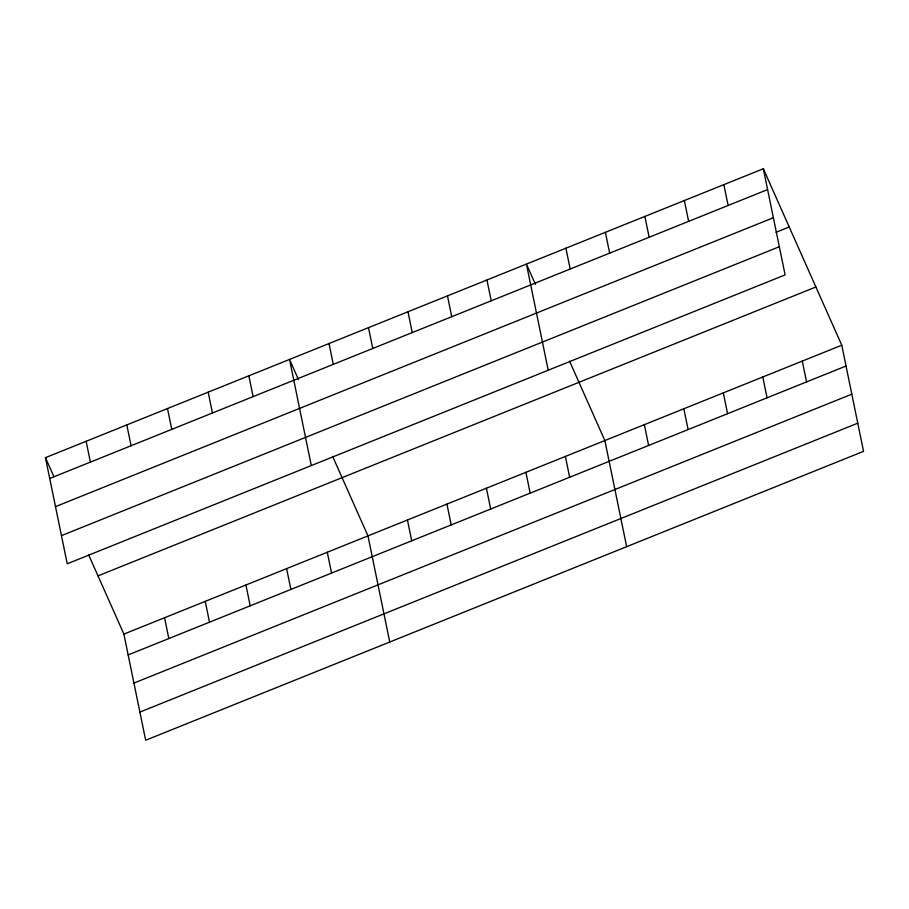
<?xml version="1.0" encoding="UTF-8"?>
<svg xmlns="http://www.w3.org/2000/svg" width="909" height="909" viewBox="0 0 909 909"><rect width="100%" height="100%" fill="white"/><g stroke="black" fill="none" stroke-linecap="round" stroke-linejoin="round"><path stroke-width="1.36" d="M763.333 168.756L785.115 274.893L67.232 563.796L45.45 457.659L763.333 168.756L841.768 345.204L863.55 451.341L145.667 740.244L123.885 634.107L88.559 554.626M49.722 478.475L767.605 189.583M55.506 506.631L773.377 217.728M776.047 232.284L789.217 226.989M61.46 535.64L779.331 246.737M98.002 575.874L815.884 286.983M123.885 634.107L841.768 345.204M128.158 654.923L846.04 366.02M133.941 683.079L851.813 394.176M139.895 712.088L857.766 423.185M535.435 284.347L526.425 264.099L548.218 370.236M569.534 361.066L604.86 440.547L626.653 546.673M298.527 379.689L289.528 359.43L311.31 465.567M332.637 456.409L367.963 535.878L389.745 642.015M45.45 457.659L53.892 476.646M802.283 361.1L806.556 381.916M723.848 184.652L728.12 205.468M762.799 376.985L767.071 397.801M684.363 200.537L688.636 221.353M723.314 392.881L727.586 413.697M644.879 216.433L649.151 237.249M683.829 408.766L688.102 429.582M605.394 232.318L609.666 253.134M644.345 424.651L648.617 445.467M565.909 248.202L570.182 269.03M565.375 456.432L569.659 477.248M486.951 279.983L491.224 300.799M525.902 472.328L530.174 493.144M447.467 295.879L451.739 316.696M486.417 488.213L490.69 509.029M407.982 311.764L412.254 332.58M446.933 504.097L451.205 524.913M368.497 327.66L372.77 348.477M407.448 519.993L411.72 540.81M329.013 343.545L333.285 364.361M327.285 552.252L331.558 573.068M248.85 375.803L253.122 396.619M286.608 568.625L290.88 589.441M208.172 392.177L212.445 412.993M245.919 584.998L250.202 605.814M167.495 408.55L171.767 429.366M205.241 601.36L209.513 622.176M126.805 424.912L131.078 445.728M164.563 617.734L168.835 638.55M86.128 441.285L90.4 462.102"/></g></svg>
